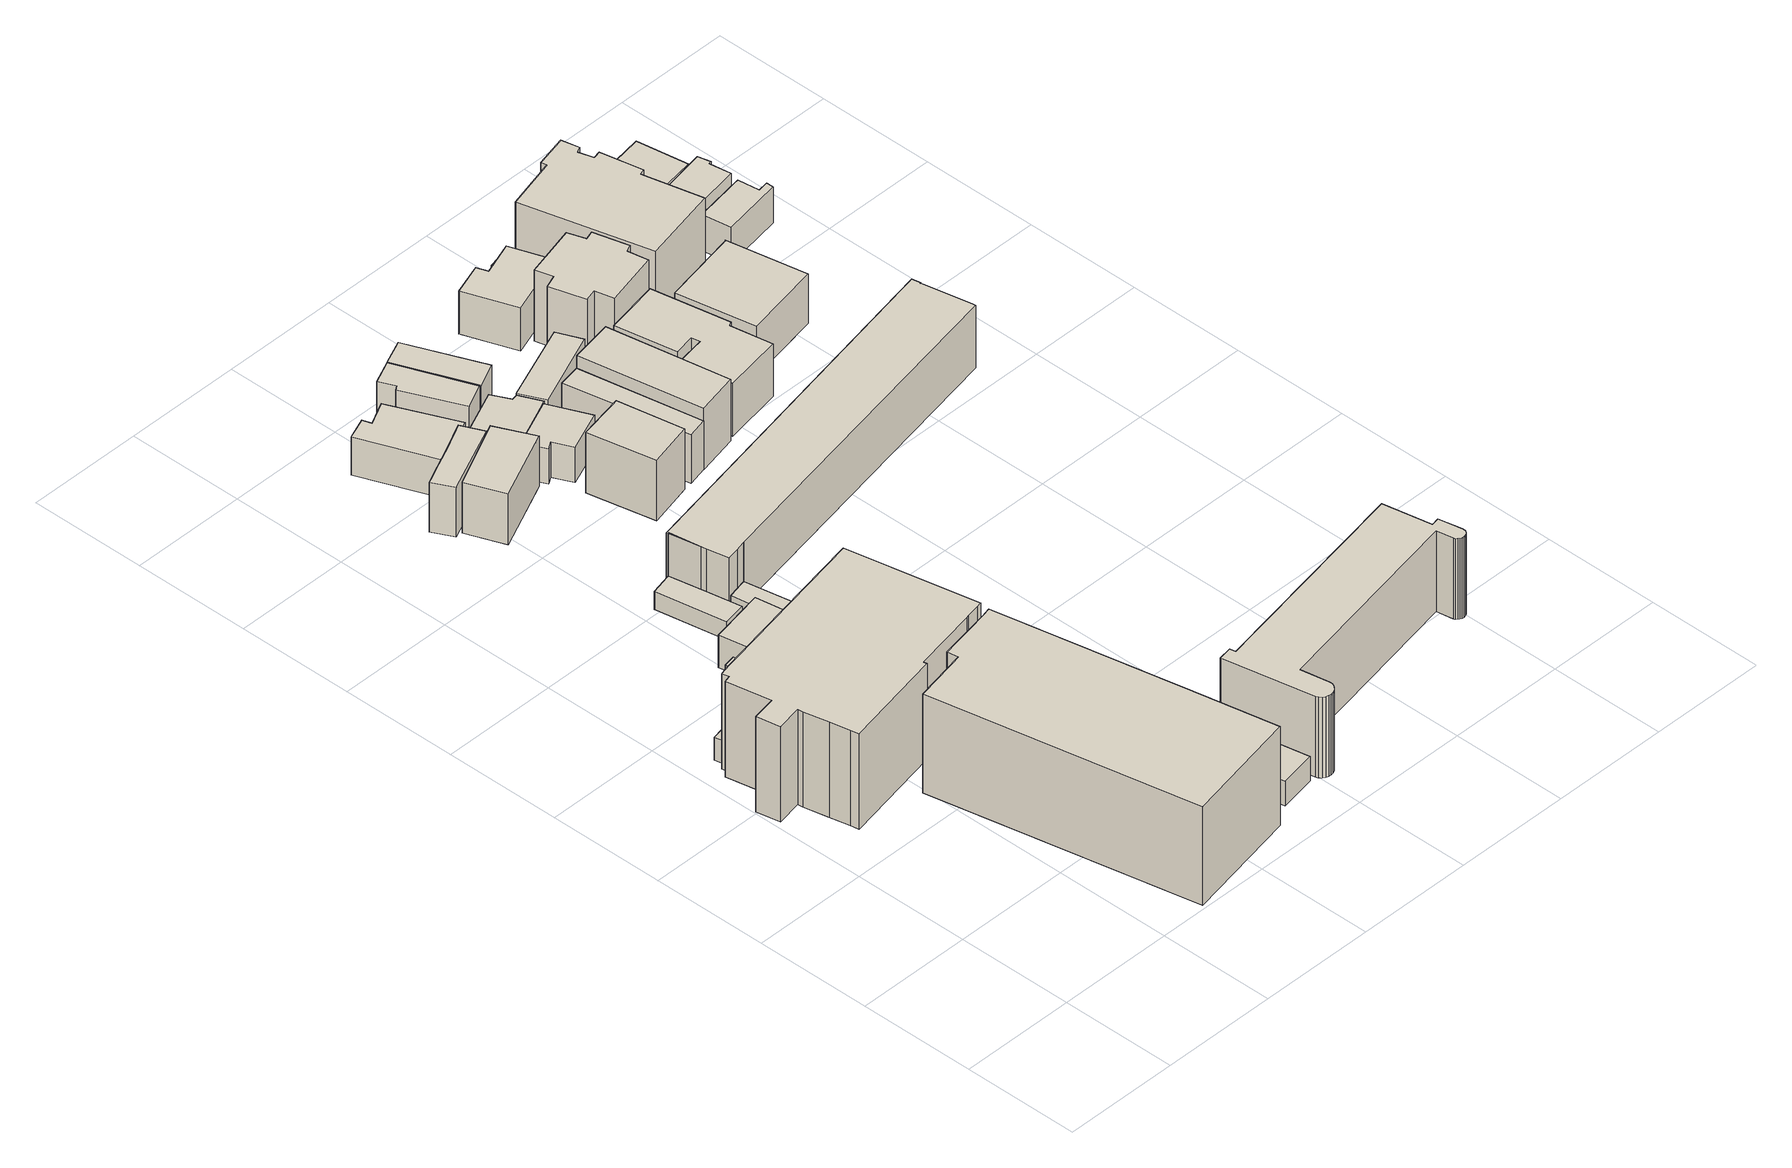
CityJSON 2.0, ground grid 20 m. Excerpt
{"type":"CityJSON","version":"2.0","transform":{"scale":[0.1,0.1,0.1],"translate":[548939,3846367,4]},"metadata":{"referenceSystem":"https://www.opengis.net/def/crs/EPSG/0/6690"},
"CityObjects":{
"building1":{"type":"Building","attributes":{"計測周辺長":122.41,"1/2500図郭":2,"区名":"東淀川区","町丁目名称":"相川２丁目","街区番号":18,"class":"3002","usage":"422","measuredHeight":17.4,"storeysAboveGround":3,"BuildingDetailAttribute.buildingRoofEdgeArea":790.25,"BuildingDetailAttribute.buildingStructureType":"603","BuildingDetailAttribute.buildingStructureOrgType":"3","BuildingDetailAttribute.detailedUsage":"1402","BuildingDetailAttribute.specifiedBuildingCoverageRate":0.6,"BuildingDetailAttribute.surveyYear":2017,"BuildingRiverFloodingRiskAttribute.description":"1","BuildingRiverFloodingRiskAttribute.rank":"2","BuildingRiverFloodingRiskAttribute.depth":2.64,"BuildingRiverFloodingRiskAttribute.adminType":"1","BuildingRiverFloodingRiskAttribute.scale":"2","BuildingRiverFloodingRiskAttribute.duration":160.75,"BuildingIDAttribute.prefecture":"27","BuildingIDAttribute.city":"27114"},"geometry":[{"type":"Solid","lod":"1","boundaries":[[[[0,1,2,3,4,5,6,7,8,9,10,11,12,13,14,15,16,17,18,19]],[[18,20,21,19]],[[17,22,20,18]],[[16,23,22,17]],[[15,24,23,16]],[[14,25,24,15]],[[13,26,25,14]],[[12,27,26,13]],[[11,28,27,12]],[[10,29,28,11]],[[9,30,29,10]],[[8,31,30,9]],[[7,32,31,8]],[[6,33,32,7]],[[5,34,33,6]],[[4,35,34,5]],[[3,36,35,4]],[[2,37,36,3]],[[1,38,37,2]],[[0,39,38,1]],[[19,21,39,0]],[[20,22,23,24,25,26,27,28,29,30,31,32,33,34,35,36,37,38,39,21]]]]}]},
"building2":{"type":"Building","attributes":{"計測周辺長":119.19,"1/2500図郭":2,"区名":"東淀川区","町丁目名称":"相川２丁目","街区番号":18,"class":"3002","usage":"422","measuredHeight":18.2,"storeysAboveGround":3,"BuildingDetailAttribute.buildingRoofEdgeArea":544.28,"BuildingDetailAttribute.buildingStructureType":"603","BuildingDetailAttribute.buildingStructureOrgType":"3","BuildingDetailAttribute.detailedUsage":"1402","BuildingDetailAttribute.specifiedBuildingCoverageRate":0.6,"BuildingDetailAttribute.surveyYear":2017,"BuildingRiverFloodingRiskAttribute.description":"1","BuildingRiverFloodingRiskAttribute.rank":"2","BuildingRiverFloodingRiskAttribute.depth":2.97,"BuildingRiverFloodingRiskAttribute.adminType":"1","BuildingRiverFloodingRiskAttribute.scale":"2","BuildingRiverFloodingRiskAttribute.duration":177.53,"BuildingIDAttribute.prefecture":"27","BuildingIDAttribute.city":"27114"},"geometry":[{"type":"Solid","lod":"1","boundaries":[[[[40,41,42,43,44,45,46,47,48]],[[47,49,50,48]],[[46,51,49,47]],[[45,52,51,46]],[[44,53,52,45]],[[43,54,53,44]],[[42,55,54,43]],[[41,56,55,42]],[[40,57,56,41]],[[48,50,57,40]],[[49,51,52,53,54,55,56,57,50]]]]}]},
"building3":{"type":"Building","attributes":{"class":"3003","BuildingDetailAttribute.specifiedBuildingCoverageRate":0.6,"BuildingDetailAttribute.surveyYear":2017,"BuildingRiverFloodingRiskAttribute.description":"1","BuildingRiverFloodingRiskAttribute.rank":"2","BuildingRiverFloodingRiskAttribute.depth":2.66,"BuildingRiverFloodingRiskAttribute.adminType":"1","BuildingRiverFloodingRiskAttribute.scale":"2","BuildingRiverFloodingRiskAttribute.duration":161.52,"BuildingIDAttribute.prefecture":"27","BuildingIDAttribute.city":"27114"},"geometry":[{"type":"Solid","lod":"1","boundaries":[[[[58,59,60,61]],[[60,62,63,61]],[[59,64,62,60]],[[58,65,64,59]],[[61,63,65,58]],[[62,64,65,63]]]]}]},
"building4":{"type":"Building","attributes":{"計測周辺長":93.51,"1/2500図郭":2,"区名":"東淀川区","町丁目名称":"相川２丁目","街区番号":18,"class":"3003","usage":"422","measuredHeight":4.2,"storeysAboveGround":1,"BuildingDetailAttribute.buildingRoofEdgeArea":117.03,"BuildingDetailAttribute.buildingStructureType":"610","BuildingDetailAttribute.buildingStructureOrgType":"2","BuildingDetailAttribute.detailedUsage":"1402","BuildingDetailAttribute.specifiedBuildingCoverageRate":0.6,"BuildingDetailAttribute.surveyYear":2017,"BuildingRiverFloodingRiskAttribute.description":"1","BuildingRiverFloodingRiskAttribute.rank":"2","BuildingRiverFloodingRiskAttribute.depth":2.95,"BuildingRiverFloodingRiskAttribute.adminType":"1","BuildingRiverFloodingRiskAttribute.scale":"2","BuildingRiverFloodingRiskAttribute.duration":176.77,"BuildingIDAttribute.prefecture":"27","BuildingIDAttribute.city":"27114"},"geometry":[{"type":"Solid","lod":"1","boundaries":[[[[66,0,19,67,68,69,70,71]],[[70,72,73,71]],[[69,74,72,70]],[[68,75,74,69]],[[67,76,75,68]],[[19,77,76,67]],[[0,78,77,19]],[[66,79,78,0]],[[71,73,79,66]],[[72,74,75,76,77,78,79,73]]]]}]},
"building5":{"type":"Building","attributes":{"計測周辺長":38.98,"1/2500図郭":2,"区名":"東淀川区","町丁目名称":"相川２丁目","街区番号":18,"class":"3001","usage":"422","measuredHeight":6,"storeysAboveGround":2,"BuildingDetailAttribute.buildingRoofEdgeArea":94.88,"BuildingDetailAttribute.buildingStructureType":"610","BuildingDetailAttribute.buildingStructureOrgType":"2","BuildingDetailAttribute.detailedUsage":"1402","BuildingDetailAttribute.specifiedBuildingCoverageRate":0.6,"BuildingDetailAttribute.surveyYear":2017,"BuildingRiverFloodingRiskAttribute.description":"1","BuildingRiverFloodingRiskAttribute.rank":"2","BuildingRiverFloodingRiskAttribute.depth":2.95,"BuildingRiverFloodingRiskAttribute.adminType":"1","BuildingRiverFloodingRiskAttribute.scale":"2","BuildingRiverFloodingRiskAttribute.duration":176.77,"BuildingIDAttribute.prefecture":"27","BuildingIDAttribute.city":"27114"},"geometry":[{"type":"Solid","lod":"1","boundaries":[[[[80,81,69,68]],[[69,82,83,68]],[[81,84,82,69]],[[80,85,84,81]],[[68,83,85,80]],[[82,84,85,83]]]]}]},
"building6":{"type":"Building","attributes":{"class":"3002","measuredHeight":7.7,"BuildingDetailAttribute.specifiedBuildingCoverageRate":0.6,"BuildingDetailAttribute.surveyYear":2017,"BuildingRiverFloodingRiskAttribute.description":"1","BuildingRiverFloodingRiskAttribute.rank":"2","BuildingRiverFloodingRiskAttribute.depth":2.88,"BuildingRiverFloodingRiskAttribute.adminType":"1","BuildingRiverFloodingRiskAttribute.scale":"2","BuildingRiverFloodingRiskAttribute.duration":174.58,"BuildingIDAttribute.prefecture":"27","BuildingIDAttribute.city":"27114"},"geometry":[{"type":"Solid","lod":"1","boundaries":[[[[86,87,88,89,90,91]],[[90,92,93,91]],[[89,94,92,90]],[[88,95,94,89]],[[87,96,95,88]],[[86,97,96,87]],[[91,93,97,86]],[[92,94,95,96,97,93]]]]}]},
"building7":{"type":"Building","attributes":{"計測周辺長":32.56,"1/2500図郭":2,"区名":"東淀川区","町丁目名称":"相川２丁目","街区番号":18,"class":"3001","usage":"422","measuredHeight":3.3,"storeysAboveGround":3,"BuildingDetailAttribute.buildingRoofEdgeArea":49.62,"BuildingDetailAttribute.buildingStructureType":"603","BuildingDetailAttribute.buildingStructureOrgType":"3","BuildingDetailAttribute.detailedUsage":"1402","BuildingDetailAttribute.specifiedBuildingCoverageRate":0.6,"BuildingDetailAttribute.surveyYear":2017,"BuildingRiverFloodingRiskAttribute.description":"1","BuildingRiverFloodingRiskAttribute.rank":"2","BuildingRiverFloodingRiskAttribute.depth":2.95,"BuildingRiverFloodingRiskAttribute.adminType":"1","BuildingRiverFloodingRiskAttribute.scale":"2","BuildingRiverFloodingRiskAttribute.duration":176.77,"BuildingIDAttribute.prefecture":"27","BuildingIDAttribute.city":"27114"},"geometry":[{"type":"Solid","lod":"1","boundaries":[[[[98,99,100,101,102]],[[101,103,104,102]],[[100,105,103,101]],[[99,106,105,100]],[[98,107,106,99]],[[102,104,107,98]],[[103,105,106,107,104]]]]}]},
"building8":{"type":"Building","attributes":{"class":"3003","measuredHeight":3.4,"BuildingDetailAttribute.specifiedBuildingCoverageRate":0.6,"BuildingDetailAttribute.surveyYear":2017,"BuildingRiverFloodingRiskAttribute.description":"1","BuildingRiverFloodingRiskAttribute.rank":"2","BuildingRiverFloodingRiskAttribute.depth":2.88,"BuildingRiverFloodingRiskAttribute.adminType":"1","BuildingRiverFloodingRiskAttribute.scale":"2","BuildingRiverFloodingRiskAttribute.duration":174.58,"BuildingIDAttribute.prefecture":"27","BuildingIDAttribute.city":"27114"},"geometry":[{"type":"Solid","lod":"1","boundaries":[[[[108,109,41,40]],[[41,110,111,40]],[[109,112,110,41]],[[108,113,112,109]],[[40,111,113,108]],[[110,112,113,111]]]]}]},
"building9":{"type":"Building","attributes":{"class":"3001","measuredHeight":10.9,"BuildingDetailAttribute.specifiedBuildingCoverageRate":0.6,"BuildingDetailAttribute.surveyYear":2017,"BuildingRiverFloodingRiskAttribute.description":"1","BuildingRiverFloodingRiskAttribute.rank":"2","BuildingRiverFloodingRiskAttribute.depth":2.62,"BuildingRiverFloodingRiskAttribute.adminType":"1","BuildingRiverFloodingRiskAttribute.scale":"2","BuildingRiverFloodingRiskAttribute.duration":158.5,"BuildingIDAttribute.prefecture":"27","BuildingIDAttribute.city":"27114"},"geometry":[{"type":"Solid","lod":"1","boundaries":[[[[114,115,116]],[[115,117,118,116]],[[114,119,117,115]],[[116,118,119,114]],[[117,119,118]]]]}]},
"building10":{"type":"Building","attributes":{"計測周辺長":46.59,"1/2500図郭":2,"区名":"東淀川区","町丁目名称":"相川２丁目","街区番号":18,"class":"3003","usage":"422","measuredHeight":4.5,"storeysAboveGround":1,"BuildingDetailAttribute.buildingRoofEdgeArea":105.32,"BuildingDetailAttribute.buildingStructureType":"603","BuildingDetailAttribute.buildingStructureOrgType":"3","BuildingDetailAttribute.detailedUsage":"1402","BuildingDetailAttribute.specifiedBuildingCoverageRate":0.8,"BuildingDetailAttribute.surveyYear":2017,"BuildingRiverFloodingRiskAttribute.description":"1","BuildingRiverFloodingRiskAttribute.rank":"3","BuildingRiverFloodingRiskAttribute.depth":3.09,"BuildingRiverFloodingRiskAttribute.adminType":"1","BuildingRiverFloodingRiskAttribute.scale":"2","BuildingRiverFloodingRiskAttribute.duration":180.32,"BuildingIDAttribute.prefecture":"27","BuildingIDAttribute.city":"27114"},"geometry":[{"type":"Solid","lod":"1","boundaries":[[[[109,120,121,122,123,124,41]],[[124,125,126,41]],[[123,127,125,124]],[[122,128,127,123]],[[121,129,128,122]],[[120,130,129,121]],[[109,131,130,120]],[[41,126,131,109]],[[125,127,128,129,130,131,126]]]]}]},
"building11":{"type":"Building","attributes":{"計測周辺長":34.35,"1/2500図郭":2,"区名":"東淀川区","町丁目名称":"相川２丁目","街区番号":24,"class":"3001","usage":"411","measuredHeight":9.1,"storeysAboveGround":3,"BuildingDetailAttribute.buildingRoofEdgeArea":52.86,"BuildingDetailAttribute.buildingStructureType":"610","BuildingDetailAttribute.buildingStructureOrgType":"2","BuildingDetailAttribute.detailedUsage":"1110","BuildingDetailAttribute.specifiedBuildingCoverageRate":0.6,"BuildingDetailAttribute.surveyYear":2017,"BuildingRiverFloodingRiskAttribute.description":"1","BuildingRiverFloodingRiskAttribute.rank":"2","BuildingRiverFloodingRiskAttribute.depth":2.6,"BuildingRiverFloodingRiskAttribute.adminType":"1","BuildingRiverFloodingRiskAttribute.scale":"2","BuildingRiverFloodingRiskAttribute.duration":156.68,"BuildingIDAttribute.prefecture":"27","BuildingIDAttribute.city":"27114"},"geometry":[{"type":"Solid","lod":"1","boundaries":[[[[132,133,134,135,136,137]],[[136,138,139,137]],[[135,140,138,136]],[[134,141,140,135]],[[133,142,141,134]],[[132,143,142,133]],[[137,139,143,132]],[[138,140,141,142,143,139]]]]}]},
"building12":{"type":"Building","attributes":{"計測周辺長":33.66,"1/2500図郭":2,"区名":"東淀川区","町丁目名称":"相川２丁目","街区番号":24,"class":"3002","usage":"454","measuredHeight":9.4,"storeysAboveGround":3,"BuildingDetailAttribute.buildingRoofEdgeArea":46.77,"BuildingDetailAttribute.buildingStructureType":"610","BuildingDetailAttribute.buildingStructureOrgType":"2","BuildingDetailAttribute.detailedUsage":"1930","BuildingDetailAttribute.specifiedBuildingCoverageRate":0.6,"BuildingDetailAttribute.surveyYear":2017,"BuildingRiverFloodingRiskAttribute.description":"1","BuildingRiverFloodingRiskAttribute.rank":"2","BuildingRiverFloodingRiskAttribute.depth":2.6,"BuildingRiverFloodingRiskAttribute.adminType":"1","BuildingRiverFloodingRiskAttribute.scale":"2","BuildingRiverFloodingRiskAttribute.duration":156.68,"BuildingIDAttribute.prefecture":"27","BuildingIDAttribute.city":"27114"},"geometry":[{"type":"Solid","lod":"1","boundaries":[[[[144,145,146,147]],[[146,148,149,147]],[[145,150,148,146]],[[144,151,150,145]],[[147,149,151,144]],[[148,150,151,149]]]]}]},
"building13":{"type":"Building","attributes":{"計測周辺長":36.91,"1/2500図郭":2,"区名":"東淀川区","町丁目名称":"相川２丁目","街区番号":24,"class":"3001","usage":"411","measuredHeight":7,"storeysAboveGround":2,"BuildingDetailAttribute.buildingRoofEdgeArea":58.93,"BuildingDetailAttribute.buildingStructureType":"610","BuildingDetailAttribute.buildingStructureOrgType":"2","BuildingDetailAttribute.detailedUsage":"1110","BuildingDetailAttribute.specifiedBuildingCoverageRate":0.6,"BuildingDetailAttribute.surveyYear":2017,"BuildingRiverFloodingRiskAttribute.description":"1","BuildingRiverFloodingRiskAttribute.rank":"2","BuildingRiverFloodingRiskAttribute.depth":2.81,"BuildingRiverFloodingRiskAttribute.adminType":"1","BuildingRiverFloodingRiskAttribute.scale":"2","BuildingRiverFloodingRiskAttribute.duration":171.62,"BuildingIDAttribute.prefecture":"27","BuildingIDAttribute.city":"27114"},"geometry":[{"type":"Solid","lod":"1","boundaries":[[[[152,153,154,155,156,157,158]],[[157,159,160,158]],[[156,161,159,157]],[[155,162,161,156]],[[154,163,162,155]],[[153,164,163,154]],[[152,165,164,153]],[[158,160,165,152]],[[159,161,162,163,164,165,160]]]]}]},
"building14":{"type":"Building","attributes":{"計測周辺長":38.01,"1/2500図郭":2,"区名":"東淀川区","町丁目名称":"相川２丁目","街区番号":24,"class":"3002","usage":"412","measuredHeight":9.3,"storeysAboveGround":3,"BuildingDetailAttribute.buildingRoofEdgeArea":67.57,"BuildingDetailAttribute.buildingStructureType":"603","BuildingDetailAttribute.buildingStructureOrgType":"3","BuildingDetailAttribute.detailedUsage":"1130","BuildingDetailAttribute.specifiedBuildingCoverageRate":0.6,"BuildingDetailAttribute.surveyYear":2017,"BuildingRiverFloodingRiskAttribute.description":"1","BuildingRiverFloodingRiskAttribute.rank":"2","BuildingRiverFloodingRiskAttribute.depth":2.68,"BuildingRiverFloodingRiskAttribute.adminType":"1","BuildingRiverFloodingRiskAttribute.scale":"2","BuildingRiverFloodingRiskAttribute.duration":163.02,"BuildingIDAttribute.prefecture":"27","BuildingIDAttribute.city":"27114"},"geometry":[{"type":"Solid","lod":"1","boundaries":[[[[166,167,168,169,170,171]],[[170,172,173,171]],[[169,174,172,170]],[[168,175,174,169]],[[167,176,175,168]],[[166,177,176,167]],[[171,173,177,166]],[[172,174,175,176,177,173]]]]}]},
"building15":{"type":"Building","attributes":{"計測周辺長":35.73,"1/2500図郭":2,"区名":"東淀川区","町丁目名称":"相川２丁目","街区番号":24,"class":"3001","usage":"411","measuredHeight":6.3,"storeysAboveGround":2,"BuildingDetailAttribute.buildingRoofEdgeArea":75.56,"BuildingDetailAttribute.buildingStructureType":"601","BuildingDetailAttribute.buildingStructureOrgType":"1","BuildingDetailAttribute.detailedUsage":"1110","BuildingDetailAttribute.specifiedBuildingCoverageRate":0.6,"BuildingDetailAttribute.surveyYear":2017,"BuildingRiverFloodingRiskAttribute.description":"1","BuildingRiverFloodingRiskAttribute.rank":"2","BuildingRiverFloodingRiskAttribute.depth":2.56,"BuildingRiverFloodingRiskAttribute.adminType":"1","BuildingRiverFloodingRiskAttribute.scale":"2","BuildingRiverFloodingRiskAttribute.duration":153.03,"BuildingIDAttribute.prefecture":"27","BuildingIDAttribute.city":"27114"},"geometry":[{"type":"Solid","lod":"1","boundaries":[[[[178,179,180,181,182,183]],[[182,184,185,183]],[[181,186,184,182]],[[180,187,186,181]],[[179,188,187,180]],[[178,189,188,179]],[[183,185,189,178]],[[184,186,187,188,189,185]]]]}]},
"building16":{"type":"Building","attributes":{"計測周辺長":39.23,"1/2500図郭":2,"区名":"東淀川区","町丁目名称":"相川２丁目","街区番号":24,"class":"3002","usage":"412","measuredHeight":11.1,"storeysAboveGround":4,"BuildingDetailAttribute.buildingRoofEdgeArea":93.03,"BuildingDetailAttribute.buildingStructureType":"603","BuildingDetailAttribute.buildingStructureOrgType":"3","BuildingDetailAttribute.detailedUsage":"1130","BuildingDetailAttribute.specifiedBuildingCoverageRate":0.6,"BuildingDetailAttribute.surveyYear":2017,"BuildingRiverFloodingRiskAttribute.description":"1","BuildingRiverFloodingRiskAttribute.rank":"2","BuildingRiverFloodingRiskAttribute.depth":2.62,"BuildingRiverFloodingRiskAttribute.adminType":"1","BuildingRiverFloodingRiskAttribute.scale":"2","BuildingRiverFloodingRiskAttribute.duration":158.5,"BuildingIDAttribute.prefecture":"27","BuildingIDAttribute.city":"27114"},"geometry":[{"type":"Solid","lod":"1","boundaries":[[[[190,191,192,193]],[[192,194,195,193]],[[191,196,194,192]],[[190,197,196,191]],[[193,195,197,190]],[[194,196,197,195]]]]}]},
"building17":{"type":"Building","attributes":{"class":"3002","measuredHeight":9.3,"BuildingDetailAttribute.specifiedBuildingCoverageRate":0.6,"BuildingDetailAttribute.surveyYear":2017,"BuildingRiverFloodingRiskAttribute.description":"1","BuildingRiverFloodingRiskAttribute.rank":"2","BuildingRiverFloodingRiskAttribute.depth":2.68,"BuildingRiverFloodingRiskAttribute.adminType":"1","BuildingRiverFloodingRiskAttribute.scale":"2","BuildingRiverFloodingRiskAttribute.duration":163.02,"BuildingIDAttribute.prefecture":"27","BuildingIDAttribute.city":"27114"},"geometry":[{"type":"Solid","lod":"1","boundaries":[[[[198,199,200]],[[199,201,177,200]],[[198,173,201,199]],[[200,177,173,198]],[[201,173,177]]]]}]},
"building18":{"type":"Building","attributes":{"計測周辺長":33.5,"1/2500図郭":2,"区名":"東淀川区","町丁目名称":"相川２丁目","街区番号":24,"class":"3001","usage":"411","measuredHeight":6.6,"storeysAboveGround":2,"BuildingDetailAttribute.buildingRoofEdgeArea":63.44,"BuildingDetailAttribute.buildingStructureType":"610","BuildingDetailAttribute.buildingStructureOrgType":"2","BuildingDetailAttribute.detailedUsage":"1110","BuildingDetailAttribute.specifiedBuildingCoverageRate":0.6,"BuildingDetailAttribute.surveyYear":2017,"BuildingRiverFloodingRiskAttribute.description":"1","BuildingRiverFloodingRiskAttribute.rank":"2","BuildingRiverFloodingRiskAttribute.depth":2.56,"BuildingRiverFloodingRiskAttribute.adminType":"1","BuildingRiverFloodingRiskAttribute.scale":"2","BuildingRiverFloodingRiskAttribute.duration":153.03,"BuildingIDAttribute.prefecture":"27","BuildingIDAttribute.city":"27114"},"geometry":[{"type":"Solid","lod":"1","boundaries":[[[[202,203,204,205,206,207]],[[206,208,209,207]],[[205,210,208,206]],[[204,211,210,205]],[[203,212,211,204]],[[202,213,212,203]],[[207,209,213,202]],[[208,210,211,212,213,209]]]]}]},
"building19":{"type":"Building","attributes":{"計測周辺長":37.57,"1/2500図郭":2,"区名":"東淀川区","町丁目名称":"相川２丁目","街区番号":24,"class":"3001","usage":"411","measuredHeight":9.5,"storeysAboveGround":3,"BuildingDetailAttribute.buildingRoofEdgeArea":65.62,"BuildingDetailAttribute.buildingStructureType":"610","BuildingDetailAttribute.buildingStructureOrgType":"2","BuildingDetailAttribute.detailedUsage":"1110","BuildingDetailAttribute.specifiedBuildingCoverageRate":0.6,"BuildingDetailAttribute.surveyYear":2017,"BuildingRiverFloodingRiskAttribute.description":"1","BuildingRiverFloodingRiskAttribute.rank":"2","BuildingRiverFloodingRiskAttribute.depth":2.68,"BuildingRiverFloodingRiskAttribute.adminType":"1","BuildingRiverFloodingRiskAttribute.scale":"2","BuildingRiverFloodingRiskAttribute.duration":163.02,"BuildingIDAttribute.prefecture":"27","BuildingIDAttribute.city":"27114"},"geometry":[{"type":"Solid","lod":"1","boundaries":[[[[214,171,215,216,217,166]],[[217,218,219,166]],[[216,220,218,217]],[[215,221,220,216]],[[171,222,221,215]],[[214,223,222,171]],[[166,219,223,214]],[[218,220,221,222,223,219]]]]}]},
"building20":{"type":"Building","attributes":{"計測周辺長":52.73,"1/2500図郭":2,"区名":"東淀川区","町丁目名称":"相川２丁目","街区番号":24,"class":"3002","usage":"412","measuredHeight":8.9,"storeysAboveGround":3,"BuildingDetailAttribute.buildingRoofEdgeArea":107.79,"BuildingDetailAttribute.buildingStructureType":"603","BuildingDetailAttribute.buildingStructureOrgType":"3","BuildingDetailAttribute.detailedUsage":"1130","BuildingDetailAttribute.specifiedBuildingCoverageRate":0.6,"BuildingDetailAttribute.surveyYear":2017,"BuildingRiverFloodingRiskAttribute.description":"1","BuildingRiverFloodingRiskAttribute.rank":"2","BuildingRiverFloodingRiskAttribute.depth":2.56,"BuildingRiverFloodingRiskAttribute.adminType":"1","BuildingRiverFloodingRiskAttribute.scale":"2","BuildingRiverFloodingRiskAttribute.duration":153.03,"BuildingIDAttribute.prefecture":"27","BuildingIDAttribute.city":"27114"},"geometry":[{"type":"Solid","lod":"1","boundaries":[[[[224,225,226,227]],[[226,228,229,227]],[[225,230,228,226]],[[224,231,230,225]],[[227,229,231,224]],[[228,230,231,229]]]]}]},
"building21":{"type":"Building","attributes":{"計測周辺長":85.82,"1/2500図郭":2,"区名":"東淀川区","町丁目名称":"相川２丁目","街区番号":18,"class":"3002","usage":"422","measuredHeight":14.8,"storeysAboveGround":1,"BuildingDetailAttribute.buildingRoofEdgeArea":285.93,"BuildingDetailAttribute.buildingStructureType":"610","BuildingDetailAttribute.buildingStructureOrgType":"2","BuildingDetailAttribute.detailedUsage":"1402","BuildingDetailAttribute.specifiedBuildingCoverageRate":0.6,"BuildingDetailAttribute.surveyYear":2017,"BuildingRiverFloodingRiskAttribute.description":"1","BuildingRiverFloodingRiskAttribute.rank":"3","BuildingRiverFloodingRiskAttribute.depth":3.09,"BuildingRiverFloodingRiskAttribute.adminType":"1","BuildingRiverFloodingRiskAttribute.scale":"2","BuildingRiverFloodingRiskAttribute.duration":180.32,"BuildingIDAttribute.prefecture":"27","BuildingIDAttribute.city":"27114"},"geometry":[{"type":"Solid","lod":"1","boundaries":[[[[232,233,234,235,236,237,238,239,240,241,242,243,244,245,246,247,248,249,250,251,252,253,254,255,256,257,258,259,260,261,262,263]],[[262,264,265,263]],[[261,266,264,262]],[[260,267,266,261]],[[259,268,267,260]],[[258,269,268,259]],[[257,270,269,258]],[[256,271,270,257]],[[255,272,271,256]],[[254,273,272,255]],[[253,274,273,254]],[[252,275,274,253]],[[251,276,275,252]],[[250,277,276,251]],[[249,278,277,250]],[[248,279,278,249]],[[247,280,279,248]],[[246,281,280,247]],[[245,282,281,246]],[[244,283,282,245]],[[243,284,283,244]],[[242,285,284,243]],[[241,286,285,242]],[[240,287,286,241]],[[239,288,287,240]],[[238,289,288,239]],[[237,290,289,238]],[[236,291,290,237]],[[235,292,291,236]],[[234,293,292,235]],[[233,294,293,234]],[[232,295,294,233]],[[263,265,295,232]],[[264,266,267,268,269,270,271,272,273,274,275,276,277,278,279,280,281,282,283,284,285,286,287,288,289,290,291,292,293,294,295,265]]]]}]},
"building22":{"type":"Building","attributes":{"計測周辺長":38.03,"1/2500図郭":2,"区名":"東淀川区","町丁目名称":"相川２丁目","街区番号":24,"class":"3001","usage":"411","measuredHeight":6,"storeysAboveGround":2,"BuildingDetailAttribute.buildingRoofEdgeArea":66.69,"BuildingDetailAttribute.buildingStructureType":"601","BuildingDetailAttribute.buildingStructureOrgType":"1","BuildingDetailAttribute.detailedUsage":"1110","BuildingDetailAttribute.specifiedBuildingCoverageRate":0.6,"BuildingDetailAttribute.surveyYear":2017,"BuildingRiverFloodingRiskAttribute.description":"1","BuildingRiverFloodingRiskAttribute.rank":"2","BuildingRiverFloodingRiskAttribute.depth":2.56,"BuildingRiverFloodingRiskAttribute.adminType":"1","BuildingRiverFloodingRiskAttribute.scale":"2","BuildingRiverFloodingRiskAttribute.duration":153.03,"BuildingIDAttribute.prefecture":"27","BuildingIDAttribute.city":"27114"},"geometry":[{"type":"Solid","lod":"1","boundaries":[[[[296,297,298,299]],[[298,300,301,299]],[[297,302,300,298]],[[296,303,302,297]],[[299,301,303,296]],[[300,302,303,301]]]]}]},
"building23":{"type":"Building","attributes":{"計測周辺長":54.56,"1/2500図郭":2,"区名":"東淀川区","町丁目名称":"相川２丁目","街区番号":24,"class":"3002","usage":"412","measuredHeight":11.3,"storeysAboveGround":4,"BuildingDetailAttribute.buildingRoofEdgeArea":129.8,"BuildingDetailAttribute.buildingStructureType":"603","BuildingDetailAttribute.buildingStructureOrgType":"3","BuildingDetailAttribute.detailedUsage":"1130","BuildingDetailAttribute.specifiedBuildingCoverageRate":0.6,"BuildingDetailAttribute.surveyYear":2017,"BuildingRiverFloodingRiskAttribute.description":"1","BuildingRiverFloodingRiskAttribute.rank":"2","BuildingRiverFloodingRiskAttribute.depth":2.56,"BuildingRiverFloodingRiskAttribute.adminType":"1","BuildingRiverFloodingRiskAttribute.scale":"2","BuildingRiverFloodingRiskAttribute.duration":153.03,"BuildingIDAttribute.prefecture":"27","BuildingIDAttribute.city":"27114"},"geometry":[{"type":"Solid","lod":"1","boundaries":[[[[304,305,306,307]],[[306,308,309,307]],[[305,310,308,306]],[[304,311,310,305]],[[307,309,311,304]],[[308,310,311,309]]]]}]},
"building24":{"type":"Building","attributes":{"name":"私立大阪高等学校","計測周辺長":151.4,"1/2500図郭":2,"区名":"東淀川区","町丁目名称":"相川２丁目","街区番号":18,"class":"3002","usage":"422","measuredHeight":11.5,"storeysAboveGround":3,"BuildingDetailAttribute.buildingRoofEdgeArea":688.99,"BuildingDetailAttribute.buildingStructureType":"603","BuildingDetailAttribute.buildingStructureOrgType":"3","BuildingDetailAttribute.detailedUsage":"1402","BuildingDetailAttribute.specifiedBuildingCoverageRate":0.6,"BuildingDetailAttribute.surveyYear":2017,"BuildingRiverFloodingRiskAttribute.description":"1","BuildingRiverFloodingRiskAttribute.rank":"2","BuildingRiverFloodingRiskAttribute.depth":2.94,"BuildingRiverFloodingRiskAttribute.adminType":"1","BuildingRiverFloodingRiskAttribute.scale":"2","BuildingRiverFloodingRiskAttribute.duration":176.48,"BuildingIDAttribute.prefecture":"27","BuildingIDAttribute.city":"27114"},"geometry":[{"type":"Solid","lod":"1","boundaries":[[[[312,313,314,315,316,317,318,319,320,321,322,323,324,325]],[[324,326,327,325]],[[323,328,326,324]],[[322,119,328,323]],[[321,117,119,322]],[[320,118,117,321]],[[319,329,118,320]],[[318,330,329,319]],[[317,331,330,318]],[[316,332,331,317]],[[315,333,332,316]],[[314,334,333,315]],[[313,335,334,314]],[[312,336,335,313]],[[325,327,336,312]],[[326,328,119,117,118,329,330,331,332,333,334,335,336,327]]]]}]},
"building25":{"type":"Building","attributes":{"計測周辺長":71.46,"1/2500図郭":2,"区名":"東淀川区","町丁目名称":"相川２丁目","街区番号":24,"class":"3002","usage":"412","measuredHeight":9.7,"storeysAboveGround":4,"BuildingDetailAttribute.buildingRoofEdgeArea":203.46,"BuildingDetailAttribute.buildingStructureType":"603","BuildingDetailAttribute.buildingStructureOrgType":"3","BuildingDetailAttribute.detailedUsage":"1130","BuildingDetailAttribute.specifiedBuildingCoverageRate":0.6,"BuildingDetailAttribute.surveyYear":2017,"BuildingRiverFloodingRiskAttribute.description":"1","BuildingRiverFloodingRiskAttribute.rank":"2","BuildingRiverFloodingRiskAttribute.depth":2.65,"BuildingRiverFloodingRiskAttribute.adminType":"1","BuildingRiverFloodingRiskAttribute.scale":"2","BuildingRiverFloodingRiskAttribute.duration":160.9,"BuildingIDAttribute.prefecture":"27","BuildingIDAttribute.city":"27114"},"geometry":[{"type":"Solid","lod":"1","boundaries":[[[[337,338,339,340,341,342,343,344,345,346,347]],[[346,348,349,347]],[[345,350,348,346]],[[344,351,350,345]],[[343,352,351,344]],[[342,353,352,343]],[[341,354,353,342]],[[340,355,354,341]],[[339,356,355,340]],[[338,357,356,339]],[[337,358,357,338]],[[347,349,358,337]],[[348,350,351,352,353,354,355,356,357,358,349]]]]}]},
"building26":{"type":"Building","attributes":{"計測周辺長":42.23,"1/2500図郭":2,"区名":"東淀川区","町丁目名称":"相川２丁目","街区番号":24,"class":"3001","usage":"411","measuredHeight":7.9,"storeysAboveGround":2,"BuildingDetailAttribute.buildingRoofEdgeArea":97.84,"BuildingDetailAttribute.buildingStructureType":"610","BuildingDetailAttribute.buildingStructureOrgType":"2","BuildingDetailAttribute.detailedUsage":"1110","BuildingDetailAttribute.specifiedBuildingCoverageRate":0.6,"BuildingDetailAttribute.surveyYear":2017,"BuildingRiverFloodingRiskAttribute.description":"1","BuildingRiverFloodingRiskAttribute.rank":"2","BuildingRiverFloodingRiskAttribute.depth":2.54,"BuildingRiverFloodingRiskAttribute.adminType":"1","BuildingRiverFloodingRiskAttribute.scale":"2","BuildingRiverFloodingRiskAttribute.duration":151.18,"BuildingIDAttribute.prefecture":"27","BuildingIDAttribute.city":"27114"},"geometry":[{"type":"Solid","lod":"1","boundaries":[[[[359,360,361,362,363,364]],[[363,365,366,364]],[[362,367,365,363]],[[361,368,367,362]],[[360,369,368,361]],[[359,370,369,360]],[[364,366,370,359]],[[365,367,368,369,370,366]]]]}]},
"building27":{"type":"Building","attributes":{"計測周辺長":52.01,"1/2500図郭":2,"区名":"東淀川区","町丁目名称":"相川２丁目","街区番号":24,"class":"3002","usage":"412","measuredHeight":13.1,"storeysAboveGround":4,"BuildingDetailAttribute.buildingRoofEdgeArea":147.56,"BuildingDetailAttribute.buildingStructureType":"603","BuildingDetailAttribute.buildingStructureOrgType":"3","BuildingDetailAttribute.detailedUsage":"1130","BuildingDetailAttribute.specifiedBuildingCoverageRate":0.6,"BuildingDetailAttribute.surveyYear":2017,"BuildingRiverFloodingRiskAttribute.description":"1","BuildingRiverFloodingRiskAttribute.rank":"2","BuildingRiverFloodingRiskAttribute.depth":2.54,"BuildingRiverFloodingRiskAttribute.adminType":"1","BuildingRiverFloodingRiskAttribute.scale":"2","BuildingRiverFloodingRiskAttribute.duration":151.18,"BuildingIDAttribute.prefecture":"27","BuildingIDAttribute.city":"27114"},"geometry":[{"type":"Solid","lod":"1","boundaries":[[[[371,372,373,374,375,376,377,378,379,380,381,382]],[[381,383,384,382]],[[380,385,383,381]],[[379,386,385,380]],[[378,387,386,379]],[[377,388,387,378]],[[376,389,388,377]],[[375,390,389,376]],[[374,391,390,375]],[[373,392,391,374]],[[372,393,392,373]],[[371,394,393,372]],[[382,384,394,371]],[[383,385,386,387,388,389,390,391,392,393,394,384]]]]}]},
"building28":{"type":"Building","attributes":{"class":"3003","BuildingDetailAttribute.specifiedBuildingCoverageRate":0.6,"BuildingDetailAttribute.surveyYear":2017,"BuildingRiverFloodingRiskAttribute.description":"1","BuildingRiverFloodingRiskAttribute.rank":"2","BuildingRiverFloodingRiskAttribute.depth":2.54,"BuildingRiverFloodingRiskAttribute.adminType":"1","BuildingRiverFloodingRiskAttribute.scale":"2","BuildingRiverFloodingRiskAttribute.duration":151.18,"BuildingIDAttribute.prefecture":"27","BuildingIDAttribute.city":"27114"},"geometry":[{"type":"Solid","lod":"1","boundaries":[[[[395,396,397,398]],[[397,399,400,398]],[[396,401,399,397]],[[395,402,401,396]],[[398,400,402,395]],[[399,401,402,400]]]]}]},
"building29":{"type":"Building","attributes":{"計測周辺長":54.72,"1/2500図郭":2,"区名":"東淀川区","町丁目名称":"相川２丁目","街区番号":18,"class":"3003","usage":"422","measuredHeight":3.8,"storeysAboveGround":1,"BuildingDetailAttribute.buildingRoofEdgeArea":42.25,"BuildingDetailAttribute.buildingStructureType":"610","BuildingDetailAttribute.buildingStructureOrgType":"2","BuildingDetailAttribute.detailedUsage":"1402","BuildingDetailAttribute.specifiedBuildingCoverageRate":0.6,"BuildingDetailAttribute.surveyYear":2017,"BuildingRiverFloodingRiskAttribute.description":"1","BuildingRiverFloodingRiskAttribute.rank":"2","BuildingRiverFloodingRiskAttribute.depth":2.94,"BuildingRiverFloodingRiskAttribute.adminType":"1","BuildingRiverFloodingRiskAttribute.scale":"2","BuildingRiverFloodingRiskAttribute.duration":176.48,"BuildingIDAttribute.prefecture":"27","BuildingIDAttribute.city":"27114"},"geometry":[{"type":"Solid","lod":"1","boundaries":[[[[403,404,405,406]],[[405,407,408,406]],[[404,409,407,405]],[[403,410,409,404]],[[406,408,410,403]],[[407,409,410,408]]]]}]},
"building30":{"type":"Building","attributes":{"計測周辺長":54.51,"1/2500図郭":2,"区名":"東淀川区","町丁目名称":"相川２丁目","街区番号":24,"class":"3001","usage":"412","measuredHeight":9.1,"storeysAboveGround":3,"BuildingDetailAttribute.buildingRoofEdgeArea":185.5,"BuildingDetailAttribute.buildingStructureType":"610","BuildingDetailAttribute.buildingStructureOrgType":"2","BuildingDetailAttribute.detailedUsage":"1130","BuildingDetailAttribute.specifiedBuildingCoverageRate":0.6,"BuildingDetailAttribute.surveyYear":2017,"BuildingRiverFloodingRiskAttribute.description":"1","BuildingRiverFloodingRiskAttribute.rank":"2","BuildingRiverFloodingRiskAttribute.depth":2.65,"BuildingRiverFloodingRiskAttribute.adminType":"1","BuildingRiverFloodingRiskAttribute.scale":"2","BuildingRiverFloodingRiskAttribute.duration":160.9,"BuildingIDAttribute.prefecture":"27","BuildingIDAttribute.city":"27114"},"geometry":[{"type":"Solid","lod":"1","boundaries":[[[[411,412,413,414,415]],[[414,416,417,415]],[[413,418,416,414]],[[412,419,418,413]],[[411,420,419,412]],[[415,417,420,411]],[[416,418,419,420,417]]]]}]},
"building31":{"type":"Building","attributes":{"class":"3003","BuildingDetailAttribute.specifiedBuildingCoverageRate":0.6,"BuildingDetailAttribute.surveyYear":2017,"BuildingRiverFloodingRiskAttribute.description":"1","BuildingRiverFloodingRiskAttribute.rank":"2","BuildingRiverFloodingRiskAttribute.depth":2.65,"BuildingRiverFloodingRiskAttribute.adminType":"1","BuildingRiverFloodingRiskAttribute.scale":"2","BuildingRiverFloodingRiskAttribute.duration":160.9,"BuildingIDAttribute.prefecture":"27","BuildingIDAttribute.city":"27114"},"geometry":[{"type":"Solid","lod":"1","boundaries":[[[[421,422,423,424]],[[423,425,426,424]],[[422,427,425,423]],[[421,428,427,422]],[[424,426,428,421]],[[425,427,428,426]]]]}]},
"building32":{"type":"Building","attributes":{"計測周辺長":78.94,"1/2500図郭":2,"区名":"東淀川区","町丁目名称":"相川２丁目","街区番号":24,"class":"3002","usage":"412","measuredHeight":12.1,"storeysAboveGround":4,"BuildingDetailAttribute.buildingRoofEdgeArea":329.72,"BuildingDetailAttribute.buildingStructureType":"603","BuildingDetailAttribute.buildingStructureOrgType":"3","BuildingDetailAttribute.detailedUsage":"1130","BuildingDetailAttribute.specifiedBuildingCoverageRate":0.6,"BuildingDetailAttribute.surveyYear":2017,"BuildingRiverFloodingRiskAttribute.description":"1","BuildingRiverFloodingRiskAttribute.rank":"2","BuildingRiverFloodingRiskAttribute.depth":2.54,"BuildingRiverFloodingRiskAttribute.adminType":"1","BuildingRiverFloodingRiskAttribute.scale":"2","BuildingRiverFloodingRiskAttribute.duration":151.18,"BuildingIDAttribute.prefecture":"27","BuildingIDAttribute.city":"27114"},"geometry":[{"type":"Solid","lod":"1","boundaries":[[[[429,430,431,432,433,434,435,436,437,438,439,440]],[[439,441,442,440]],[[438,443,441,439]],[[437,444,443,438]],[[436,445,444,437]],[[435,446,445,436]],[[434,447,446,435]],[[433,448,447,434]],[[432,449,448,433]],[[431,450,449,432]],[[430,451,450,431]],[[429,452,451,430]],[[440,442,452,429]],[[441,443,444,445,446,447,448,449,450,451,452,442]]]]}]},
"building33":{"type":"Building","attributes":{"class":"3003","BuildingDetailAttribute.specifiedBuildingCoverageRate":0.6,"BuildingDetailAttribute.surveyYear":2017,"BuildingRiverFloodingRiskAttribute.description":"1","BuildingRiverFloodingRiskAttribute.rank":"2","BuildingRiverFloodingRiskAttribute.depth":2.65,"BuildingRiverFloodingRiskAttribute.adminType":"1","BuildingRiverFloodingRiskAttribute.scale":"2","BuildingRiverFloodingRiskAttribute.duration":160.9,"BuildingIDAttribute.prefecture":"27","BuildingIDAttribute.city":"27114"},"geometry":[{"type":"Solid","lod":"1","boundaries":[[[[453,454,455,456]],[[455,457,458,456]],[[454,459,457,455]],[[453,460,459,454]],[[456,458,460,453]],[[457,459,460,458]]]]}]},
"building34":{"type":"Building","attributes":{"計測周辺長":30.71,"1/2500図郭":2,"区名":"東淀川区","町丁目名称":"相川２丁目","街区番号":24,"class":"3001","usage":"411","measuredHeight":8.5,"storeysAboveGround":2,"BuildingDetailAttribute.buildingRoofEdgeArea":55.44,"BuildingDetailAttribute.buildingStructureType":"601","BuildingDetailAttribute.buildingStructureOrgType":"1","BuildingDetailAttribute.detailedUsage":"1110","BuildingDetailAttribute.specifiedBuildingCoverageRate":0.6,"BuildingDetailAttribute.surveyYear":2017,"BuildingRiverFloodingRiskAttribute.description":"1","BuildingRiverFloodingRiskAttribute.rank":"2","BuildingRiverFloodingRiskAttribute.depth":2.44,"BuildingRiverFloodingRiskAttribute.adminType":"1","BuildingRiverFloodingRiskAttribute.scale":"2","BuildingRiverFloodingRiskAttribute.duration":140.35,"BuildingIDAttribute.prefecture":"27","BuildingIDAttribute.city":"27114"},"geometry":[{"type":"Solid","lod":"1","boundaries":[[[[461,462,463,464,465,466]],[[465,467,468,466]],[[464,469,467,465]],[[463,470,469,464]],[[462,471,470,463]],[[461,472,471,462]],[[466,468,472,461]],[[467,469,470,471,472,468]]]]}]},
"building35":{"type":"Building","attributes":{"計測周辺長":31.63,"1/2500図郭":2,"区名":"東淀川区","町丁目名称":"相川２丁目","街区番号":24,"class":"3001","usage":"411","measuredHeight":6.6,"storeysAboveGround":2,"BuildingDetailAttribute.buildingRoofEdgeArea":48.03,"BuildingDetailAttribute.buildingStructureType":"601","BuildingDetailAttribute.buildingStructureOrgType":"1","BuildingDetailAttribute.detailedUsage":"1110","BuildingDetailAttribute.specifiedBuildingCoverageRate":0.6,"BuildingDetailAttribute.surveyYear":2017,"BuildingRiverFloodingRiskAttribute.description":"1","BuildingRiverFloodingRiskAttribute.rank":"2","BuildingRiverFloodingRiskAttribute.depth":2.44,"BuildingRiverFloodingRiskAttribute.adminType":"1","BuildingRiverFloodingRiskAttribute.scale":"2","BuildingRiverFloodingRiskAttribute.duration":140.35,"BuildingIDAttribute.prefecture":"27","BuildingIDAttribute.city":"27114"},"geometry":[{"type":"Solid","lod":"1","boundaries":[[[[473,474,475,476,477,478]],[[477,479,480,478]],[[476,481,479,477]],[[475,482,481,476]],[[474,483,482,475]],[[473,484,483,474]],[[478,480,484,473]],[[479,481,482,483,484,480]]]]}]},
"building36":{"type":"Building","attributes":{"計測周辺長":33.06,"1/2500図郭":2,"区名":"東淀川区","町丁目名称":"相川２丁目","街区番号":24,"class":"3001","usage":"411","measuredHeight":6.8,"storeysAboveGround":2,"BuildingDetailAttribute.buildingRoofEdgeArea":67.9,"BuildingDetailAttribute.buildingStructureType":"601","BuildingDetailAttribute.buildingStructureOrgType":"1","BuildingDetailAttribute.detailedUsage":"1110","BuildingDetailAttribute.specifiedBuildingCoverageRate":0.6,"BuildingDetailAttribute.surveyYear":2017,"BuildingRiverFloodingRiskAttribute.description":"1","BuildingRiverFloodingRiskAttribute.rank":"2","BuildingRiverFloodingRiskAttribute.depth":2.44,"BuildingRiverFloodingRiskAttribute.adminType":"1","BuildingRiverFloodingRiskAttribute.scale":"2","BuildingRiverFloodingRiskAttribute.duration":140.35,"BuildingIDAttribute.prefecture":"27","BuildingIDAttribute.city":"27114"},"geometry":[{"type":"Solid","lod":"1","boundaries":[[[[485,486,487,488]],[[487,489,490,488]],[[486,491,489,487]],[[485,492,491,486]],[[488,490,492,485]],[[489,491,492,490]]]]}]}
},
"vertices":[
[350,763,2],[354,764,2],[399,541,2],[389,539,2],[366,534,2],[362,533,2],[250,511,2],[251,505,2],[74,469,2],[71,484,2],[64,518,2],[55,560,2],[54,569,2],[10,560,2],[2,601,2],[43,609,2],[28,685,2],[40,688,2],[37,700,2],[48,703,2],[37,700,177],[48,703,177],[40,688,177],[28,685,177],[43,609,177],[2,601,177],[10,560,177],[54,569,177],[55,560,177],[64,518,177],[71,484,177],[74,469,177],[251,505,177],[250,511,177],[362,533,177],[366,534,177],[389,539,177],[399,541,177],[354,764,177],[350,763,177],
[393,520,1],[459,189,1],[487,46,1],[285,5,1],[194,460,1],[287,479,1],[284,498,1],[366,514,1],[376,516,1],[366,514,182],[376,516,182],[284,498,182],[287,479,182],[194,460,182],[285,5,182],[487,46,182],[459,189,182],[393,520,182],
[177,825,5],[198,829,5],[211,759,5],[190,755,5],[211,759,35],[190,755,35],[198,829,35],[177,825,35],
[320,924,2],[44,721,2],[213,757,2],[306,776,2],[285,916,2],[302,920,2],[285,916,44],[302,920,44],[306,776,44],[213,757,44],[44,721,44],[48,703,44],[350,763,44],[320,924,44],
[195,855,2],[290,874,2],[306,776,62],[213,757,62],[290,874,62],[195,855,62],
[393,520,3],[376,516,3],[366,514,3],[362,533,3],[366,534,3],[389,539,3],[366,534,80],[389,539,80],[362,533,80],[366,514,80],[376,516,80],[393,520,80],
[274,953,4],[285,894,4],[245,886,4],[224,1006,4],[262,1015,4],[224,1006,37],[262,1015,37],[245,886,37],[285,894,37],[274,953,37],
[412,523,1],[479,193,1],[459,189,36],[393,520,36],[479,193,36],[412,523,36],
[262,1015,6],[264,1016,6],[274,953,6],[264,1016,115],[274,953,115],[262,1015,115],
[562,208,1],[586,82,1],[522,70,1],[509,142,1],[470,134,1],[470,134,46],[459,189,46],[509,142,46],[522,70,46],[586,82,46],[562,208,46],[479,193,46],
[247,1406,6],[265,1368,6],[146,1315,6],[128,1350,6],[160,1365,6],[198,1382,6],[160,1365,97],[198,1382,97],[128,1350,97],[146,1315,97],[265,1368,97],[247,1406,97],
[158,1315,6],[275,1371,6],[306,1306,6],[184,1250,6],[306,1306,99],[184,1250,99],[275,1371,99],[158,1315,99],
[144,1516,5],[146,1517,5],[181,1530,5],[186,1515,5],[226,1535,5],[277,1421,5],[197,1383,5],[277,1421,75],[197,1383,75],[226,1535,75],[186,1515,75],[181,1530,75],[146,1517,75],[144,1516,75],
[328,1441,5],[285,1421,5],[241,1521,5],[248,1526,5],[236,1553,5],[276,1571,5],[236,1553,99],[276,1571,99],[248,1526,99],[241,1521,99],[285,1421,99],[328,1441,99],
[267,1408,6],[349,1444,6],[365,1412,6],[375,1414,6],[392,1377,6],[300,1336,6],[392,1377,69],[300,1336,69],[375,1414,69],[365,1412,69],[349,1444,69],[267,1408,69],
[341,1249,6],[421,1265,6],[442,1153,6],[365,1134,6],[442,1153,117],[365,1134,117],[421,1265,117],[341,1249,117],
[276,1571,6],[329,1442,6],[328,1441,6],[329,1442,99],
[385,1372,7],[416,1302,7],[346,1274,7],[331,1307,7],[318,1299,7],[300,1336,7],[318,1299,72],[300,1336,72],[331,1307,72],[346,1274,72],[416,1302,72],[385,1372,72],
[329,1442,5],[318,1589,5],[372,1459,5],[329,1439,5],[329,1439,100],[328,1441,100],[372,1459,100],[318,1589,100],[276,1571,100],[329,1442,100],
[457,1155,6],[415,1365,6],[453,1372,6],[492,1163,6],[453,1372,95],[492,1163,95],[415,1365,95],[457,1155,95],
[1005,179,1],[1004,176,1],[1002,173,1],[1000,171,1],[997,170,1],[994,169,1],[990,169,1],[987,171,1],[985,173,1],[982,175,1],[981,178,1],[976,206,1],[625,138,1],[634,89,1],[634,84,1],[632,80,1],[629,76,1],[625,72,1],[621,70,1],[616,69,1],[611,70,1],[606,71,1],[602,74,1],[599,78,1],[597,82,1],[567,237,1],[590,241,1],[592,231,1],[967,303,1],[983,220,1],[997,223,1],[1005,183,1],[997,223,149],[1005,183,149],[983,220,149],[967,303,149],[592,231,149],[590,241,149],[567,237,149],[597,82,149],[599,78,149],[602,74,149],[606,71,149],[611,70,149],[616,69,149],[621,70,149],[625,72,149],[629,76,149],[632,80,149],[634,84,149],[634,89,149],[625,138,149],[976,206,149],[981,178,149],[982,175,149],[985,173,149],[987,171,149],[990,169,149],[994,169,149],[997,170,149],[1000,171,149],[1002,173,149],[1004,176,149],[1005,179,149],
[380,1420,5],[514,1473,5],[532,1431,5],[400,1377,5],[532,1431,66],[400,1377,66],[514,1473,66],[380,1420,66],
[453,1372,5],[527,1386,5],[564,1179,5],[492,1163,5],[564,1179,118],[492,1163,118],[527,1386,118],[453,1372,118],
[902,1132,0],[903,1128,0],[919,1049,0],[920,1042,0],[320,924,0],[319,924,0],[302,920,0],[282,916,0],[274,953,0],[264,1016,0],[262,1015,0],[261,1018,0],[900,1147,0],[903,1132,0],[900,1147,115],[903,1132,115],[261,1018,115],[282,916,115],[302,920,115],[319,924,115],[320,924,115],[920,1042,115],[919,1049,115],[903,1128,115],[902,1132,115],
[557,1270,5],[556,1271,5],[608,1280,5],[605,1294,5],[570,1287,5],[550,1392,5],[644,1410,5],[669,1277,5],[662,1274,5],[675,1202,5],[573,1184,5],[675,1202,102],[573,1184,102],[662,1274,102],[669,1277,102],[644,1410,102],[550,1392,102],[570,1287,102],[605,1294,102],[608,1280,102],[556,1271,102],[557,1270,102],
[471,1616,6],[524,1634,6],[531,1615,6],[588,1635,6],[613,1565,6],[503,1527,6],[613,1565,85],[503,1527,85],[588,1635,85],[531,1615,85],[524,1634,85],[471,1616,85],
[557,1436,5],[537,1431,5],[519,1491,5],[541,1499,5],[533,1529,5],[623,1552,5],[633,1522,5],[648,1527,5],[664,1467,5],[652,1462,5],[659,1427,5],[565,1404,5],[659,1427,136],[565,1404,136],[652,1462,136],[664,1467,136],[648,1527,136],[633,1522,136],[623,1552,136],[533,1529,136],[541,1499,136],[519,1491,136],[537,1431,136],[557,1436,136],
[585,1661,6],[602,1665,6],[619,1602,6],[603,1598,6],[619,1602,36],[603,1598,36],[602,1665,36],[585,1661,36],
[667,1117,2],[919,1170,2],[922,1152,2],[670,1102,2],[922,1152,39],[670,1102,39],[919,1170,39],[667,1117,39],
[665,1383,6],[796,1409,6],[798,1410,6],[824,1275,6],[691,1249,6],[824,1275,97],[691,1249,97],[798,1410,97],[796,1409,97],[665,1383,97],
[681,1420,6],[766,1436,6],[770,1419,6],[684,1403,6],[770,1419,36],[684,1403,36],[766,1436,36],[681,1420,36],
[630,1657,5],[719,1680,5],[717,1690,5],[772,1703,5],[779,1673,5],[769,1668,5],[777,1643,5],[790,1646,5],[805,1574,5],[795,1571,5],[819,1469,5],[687,1440,5],[819,1469,127],[687,1440,127],[795,1571,127],[805,1574,127],[790,1646,127],[777,1643,127],[769,1668,127],[779,1673,127],[772,1703,127],[717,1690,127],[719,1680,127],[630,1657,127],
[770,1437,6],[827,1446,6],[830,1430,6],[773,1421,6],[830,1430,36],[773,1421,36],[827,1446,36],[770,1437,36],
[822,1551,8],[907,1567,8],[912,1545,8],[907,1544,8],[913,1507,8],[832,1493,8],[913,1507,93],[832,1493,93],[907,1544,93],[912,1545,93],[907,1567,93],[822,1551,93],
[836,1492,7],[926,1507,7],[931,1470,7],[949,1473,7],[949,1460,7],[844,1442,7],[949,1460,73],[844,1442,73],[949,1473,73],[931,1470,73],[926,1507,73],[836,1492,73],
[813,1655,7],[888,1667,7],[902,1579,7],[827,1567,7],[902,1579,75],[827,1567,75],[888,1667,75],[813,1655,75]
]}
